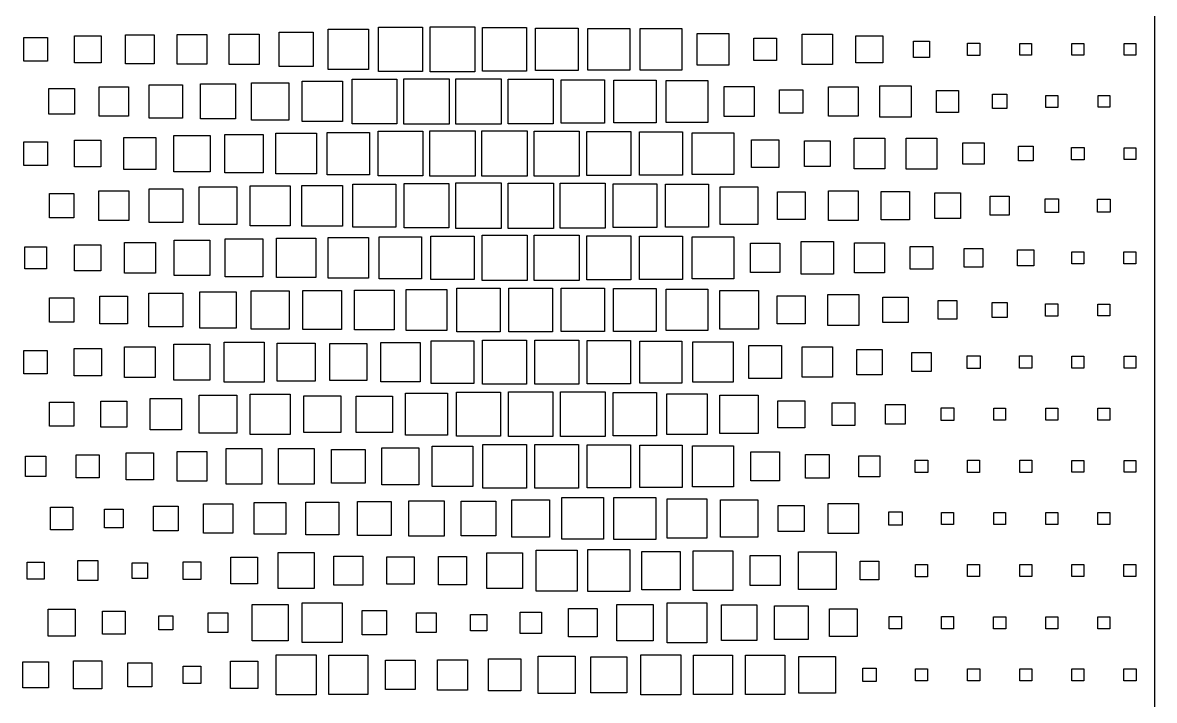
# Model space of a CAD drawing. Extents: x 0 to 454, y 0 to 640.
# Drawn here: x 176.4 to 454.4, y 319.7 to 486.2 of the extents above; entities that cross this region are included whole.
import ezdxf

# ---------------------------------------------------------------- set-up
doc = ezdxf.new("R2010")
doc.units = 0
doc.layers.get('0').update_dxf_attribs({"linetype": 'CONTINUOUS'})

msp = doc.modelspace()

# ---------------------------------------------------------------- linework, layer by layer
at = {"color": 7}
for points in [[(0, 640), (454.4, 640), (454.4, 0), (0, 0), (0, 640)], [(239.406207, 483.793793), (247.793793, 483.793793), (247.793793, 475.406207), (239.406207, 475.406207), (239.406207, 483.793793)], [(251.476918, 484.523082), (261.323082, 484.523082), (261.323082, 474.676918), (251.476918, 474.676918), (251.476918, 484.523082)], [(263.791759, 485.008241), (274.608241, 485.008241), (274.608241, 474.191759), (263.791759, 474.191759), (263.791759, 485.008241)], [(276.495239, 485.104761), (287.504761, 485.104761), (287.504761, 474.095239), (276.495239, 474.095239), (276.495239, 485.104761)], [(289.402678, 484.997322), (300.197322, 484.997322), (300.197322, 474.202678), (289.402678, 474.202678), (289.402678, 484.997322)], [(302.368082, 484.831918), (312.831918, 484.831918), (312.831918, 474.368082), (302.368082, 474.368082), (302.368082, 484.831918)], [(315.279902, 484.720098), (325.520098, 484.720098), (325.520098, 474.479902), (315.279902, 474.479902), (315.279902, 484.720098)], [(328.092506, 484.707494), (338.307494, 484.707494), (338.307494, 474.492506), (328.092506, 474.492506), (328.092506, 484.707494)], [(176.710233, 482.489767), (182.489767, 482.489767), (182.489767, 476.710233), (176.710233, 476.710233), (176.710233, 482.489767)], [(189.119773, 482.880227), (195.680227, 482.880227), (195.680227, 476.319773), (189.119773, 476.319773), (189.119773, 482.880227)], [(201.658388, 483.141612), (208.741612, 483.141612), (208.741612, 476.058388), (201.658388, 476.058388), (201.658388, 483.141612)], [(214.373058, 483.226942), (221.626942, 483.226942), (221.626942, 475.973058), (214.373058, 475.973058), (214.373058, 483.226942)], [(227.113137, 483.286863), (234.486863, 483.286863), (234.486863, 475.913137), (227.113137, 475.913137), (227.113137, 483.286863)], [(342.104865, 483.495135), (349.895135, 483.495135), (349.895135, 475.704865), (342.104865, 475.704865), (342.104865, 483.495135)], [(356.043621, 482.356379), (361.556379, 482.356379), (361.556379, 476.843621), (356.043621, 476.843621), (356.043621, 482.356379)], [(367.853082, 483.346918), (375.346918, 483.346918), (375.346918, 475.853082), (367.853082, 475.853082), (367.853082, 483.346918)], [(381.074749, 482.925251), (387.725251, 482.925251), (387.725251, 476.274749), (381.074749, 476.274749), (381.074749, 482.925251)], [(395.225888, 481.574112), (399.174112, 481.574112), (399.174112, 477.625888), (395.225888, 477.625888), (395.225888, 481.574112)], [(408.507543, 481.092457), (411.492457, 481.092457), (411.492457, 478.107543), (408.507543, 478.107543), (408.507543, 481.092457)], [(421.368609, 481.031391), (424.231391, 481.031391), (424.231391, 478.168609), (421.368609, 478.168609), (421.368609, 481.031391)], [(434.153039, 481.046961), (437.046961, 481.046961), (437.046961, 478.153039), (434.153039, 478.153039), (434.153039, 481.046961)], [(446.968137, 481.031863), (449.831863, 481.031863), (449.831863, 478.168137), (446.968137, 478.168137), (446.968137, 481.031863)], [(182.85296, 469.94704), (189.14704, 469.94704), (189.14704, 463.65296), (182.85296, 463.65296), (182.85296, 469.94704)], [(195.22098, 470.37902), (202.37902, 470.37902), (202.37902, 463.22098), (195.22098, 463.22098), (195.22098, 470.37902)], [(207.51405, 470.88595), (215.68595, 470.88595), (215.68595, 462.71405), (207.51405, 462.71405), (207.51405, 470.88595)], [(220.105104, 471.094896), (228.694896, 471.094896), (228.694896, 462.505104), (220.105104, 462.505104), (220.105104, 471.094896)], [(232.633879, 471.366121), (241.766121, 471.366121), (241.766121, 462.233879), (232.633879, 462.233879), (232.633879, 471.366121)], [(245.045104, 471.754896), (254.954896, 471.754896), (254.954896, 461.845104), (245.045104, 461.845104), (245.045104, 471.754896)], [(257.3131, 472.2869), (268.2869, 472.2869), (268.2869, 461.3131), (257.3131, 461.3131), (257.3131, 472.2869)], [(270.034038, 472.365962), (281.165962, 472.365962), (281.165962, 461.234038), (270.034038, 461.234038), (270.034038, 472.365962)], [(282.847855, 472.352145), (293.952145, 472.352145), (293.952145, 461.247855), (282.847855, 461.247855), (282.847855, 472.352145)], [(295.707574, 472.292426), (306.692426, 472.292426), (306.692426, 461.307574), (295.707574, 461.307574), (295.707574, 472.292426)], [(308.677494, 472.122506), (319.322506, 472.122506), (319.322506, 461.477494), (308.677494, 461.477494), (308.677494, 472.122506)], [(321.590527, 472.009473), (332.009473, 472.009473), (332.009473, 461.590527), (321.590527, 461.590527), (321.590527, 472.009473)], [(334.444786, 471.955214), (344.755214, 471.955214), (344.755214, 461.644786), (334.444786, 461.644786), (334.444786, 471.955214)], [(348.732819, 470.467181), (356.067181, 470.467181), (356.067181, 463.132819), (348.732819, 463.132819), (348.732819, 470.467181)], [(374.378652, 470.421348), (381.621348, 470.421348), (381.621348, 463.178652), (374.378652, 463.178652), (374.378652, 470.421348)], [(386.933174, 470.666826), (394.666826, 470.666826), (394.666826, 462.933174), (386.933174, 462.933174), (386.933174, 470.666826)], [(362.359234, 469.640766), (368.040766, 469.640766), (368.040766, 463.959234), (362.359234, 463.959234), (362.359234, 469.640766)], [(400.881636, 469.518364), (406.318364, 469.518364), (406.318364, 464.081636), (400.881636, 464.081636), (400.881636, 469.518364)], [(414.642855, 468.557145), (418.157145, 468.557145), (418.157145, 465.042855), (414.642855, 465.042855), (414.642855, 468.557145)], [(427.702623, 468.297377), (430.697377, 468.297377), (430.697377, 465.302623), (427.702623, 465.302623), (427.702623, 468.297377)], [(440.557892, 468.242108), (443.442108, 468.242108), (443.442108, 465.357892), (440.557892, 465.357892), (440.557892, 468.242108)], [(226.075754, 458.724246), (235.524246, 458.724246), (235.524246, 449.275754), (226.075754, 449.275754), (226.075754, 458.724246)], [(238.624816, 458.975184), (248.575184, 458.975184), (248.575184, 449.024816), (238.624816, 449.024816), (238.624816, 458.975184)], [(251.192616, 459.207384), (261.607384, 459.207384), (261.607384, 448.792616), (251.192616, 448.792616), (251.192616, 459.207384)], [(263.717684, 459.482316), (274.682316, 459.482316), (274.682316, 448.517684), (263.717684, 448.517684), (263.717684, 459.482316)], [(276.440239, 459.559761), (287.559761, 459.559761), (287.559761, 448.440239), (276.440239, 448.440239), (276.440239, 459.559761)], [(289.225208, 459.574792), (300.374792, 459.574792), (300.374792, 448.425208), (289.225208, 448.425208), (289.225208, 459.574792)], [(302.063425, 459.536575), (313.136575, 459.536575), (313.136575, 448.463425), (302.063425, 448.463425), (302.063425, 459.536575)], [(314.99951, 459.40049), (325.80049, 459.40049), (325.80049, 448.59951), (314.99951, 448.59951), (314.99951, 459.40049)], [(327.897647, 459.302353), (338.502353, 459.302353), (338.502353, 448.697647), (327.897647, 448.697647), (327.897647, 459.302353)], [(340.873162, 459.126838), (351.126838, 459.126838), (351.126838, 448.873162), (340.873162, 448.873162), (340.873162, 459.126838)], [(176.695607, 456.904393), (182.504393, 456.904393), (182.504393, 451.095607), (176.695607, 451.095607), (176.695607, 456.904393)], [(189.146801, 457.253199), (195.653199, 457.253199), (195.653199, 450.746801), (189.146801, 450.746801), (189.146801, 457.253199)], [(201.283634, 457.916366), (209.116366, 457.916366), (209.116366, 450.083634), (201.283634, 450.083634), (201.283634, 457.916366)], [(213.550484, 458.449516), (222.449516, 458.449516), (222.449516, 449.550484), (213.550484, 449.550484), (213.550484, 458.449516)], [(355.416918, 457.383082), (362.183082, 457.383082), (362.183082, 450.616918), (355.416918, 450.616918), (355.416918, 457.383082)], [(368.430717, 457.169283), (374.769283, 457.169283), (374.769283, 450.830717), (368.430717, 450.830717), (368.430717, 457.169283)], [(380.637175, 457.762825), (388.162825, 457.762825), (388.162825, 450.237175), (380.637175, 450.237175), (380.637175, 457.762825)], [(393.402194, 457.797806), (400.997806, 457.797806), (400.997806, 450.202194), (393.402194, 450.202194), (393.402194, 457.797806)], [(407.37546, 456.62454), (412.62454, 456.62454), (412.62454, 451.37546), (407.37546, 451.37546), (407.37546, 456.62454)], [(421.00019, 455.79981), (424.59981, 455.79981), (424.59981, 452.20019), (421.00019, 452.20019), (421.00019, 455.79981)], [(434.066495, 455.533505), (437.133505, 455.533505), (437.133505, 452.466495), (434.066495, 452.466495), (434.066495, 455.533505)], [(446.951152, 455.448848), (449.848848, 455.448848), (449.848848, 452.551152), (446.951152, 452.551152), (446.951152, 455.448848)], [(195.148456, 444.851544), (202.451544, 444.851544), (202.451544, 437.548456), (195.148456, 437.548456), (195.148456, 444.851544)], [(207.447592, 445.352408), (215.752408, 445.352408), (215.752408, 437.047592), (207.447592, 437.047592), (207.447592, 445.352408)], [(219.803076, 445.796924), (228.996924, 445.796924), (228.996924, 436.603076), (219.803076, 436.603076), (219.803076, 445.796924)], [(232.280086, 446.119914), (242.119914, 446.119914), (242.119914, 436.280086), (232.280086, 436.280086), (232.280086, 446.119914)], [(245.008438, 446.191562), (254.991562, 446.191562), (254.991562, 436.208438), (245.008438, 436.208438), (245.008438, 446.191562)], [(257.545974, 446.454026), (268.054026, 446.454026), (268.054026, 435.945974), (257.545974, 435.945974), (257.545974, 446.454026)], [(270.141409, 446.658591), (281.058591, 446.658591), (281.058591, 435.741409), (270.141409, 435.741409), (270.141409, 446.658591)], [(282.821906, 446.778094), (293.978094, 446.778094), (293.978094, 435.621906), (282.821906, 435.621906), (282.821906, 446.778094)], [(295.629657, 446.770343), (306.770343, 446.770343), (306.770343, 435.629657), (295.629657, 435.629657), (295.629657, 446.770343)], [(308.47057, 446.72943), (319.52943, 446.72943), (319.52943, 435.67057), (308.47057, 435.67057), (308.47057, 446.72943)], [(321.421483, 446.578517), (332.178517, 446.578517), (332.178517, 435.821483), (321.421483, 435.821483), (321.421483, 446.578517)], [(334.350018, 446.449982), (344.849982, 446.449982), (344.849982, 435.950018), (334.350018, 435.950018), (334.350018, 446.449982)], [(347.770453, 445.829547), (357.029547, 445.829547), (357.029547, 436.570453), (347.770453, 436.570453), (347.770453, 445.829547)], [(374.337065, 444.862935), (381.662935, 444.862935), (381.662935, 437.537065), (374.337065, 437.537065), (374.337065, 444.862935)], [(183.000705, 444.199295), (188.999295, 444.199295), (188.999295, 438.200705), (183.000705, 438.200705), (183.000705, 444.199295)], [(361.792047, 444.607953), (368.607953, 444.607953), (368.607953, 437.792047), (361.792047, 437.792047), (361.792047, 444.607953)], [(387.321949, 444.678051), (394.278051, 444.678051), (394.278051, 437.721949), (387.321949, 437.721949), (387.321949, 444.678051)], [(400.447028, 444.352972), (406.752972, 444.352972), (406.752972, 438.047028), (400.447028, 438.047028), (400.447028, 444.352972)], [(414.054436, 443.545564), (418.745564, 443.545564), (418.745564, 438.854436), (414.054436, 438.854436), (414.054436, 443.545564)], [(427.540993, 442.859007), (430.859007, 442.859007), (430.859007, 439.540993), (427.540993, 439.540993), (427.540993, 442.859007)], [(440.427469, 442.772531), (443.572531, 442.772531), (443.572531, 439.627469), (440.427469, 439.627469), (440.427469, 442.772531)], [(276.653768, 433.746232), (287.346232, 433.746232), (287.346232, 423.053768), (276.653768, 423.053768), (276.653768, 433.746232)], [(289.249877, 433.950123), (300.350123, 433.950123), (300.350123, 422.849877), (289.249877, 422.849877), (289.249877, 433.950123)], [(302.053382, 433.946618), (313.146618, 433.946618), (313.146618, 422.853382), (302.053382, 422.853382), (302.053382, 433.946618)], [(314.986906, 433.813094), (325.813094, 433.813094), (325.813094, 422.986906), (314.986906, 422.986906), (314.986906, 433.813094)], [(327.899534, 433.700466), (338.500466, 433.700466), (338.500466, 423.099534), (327.899534, 423.099534), (327.899534, 433.700466)], [(176.91136, 431.08864), (182.28864, 431.08864), (182.28864, 425.71136), (176.91136, 425.71136), (176.91136, 431.08864)], [(189.170797, 431.629203), (195.629203, 431.629203), (195.629203, 425.170797), (189.170797, 425.170797), (189.170797, 431.629203)], [(201.39633, 432.20367), (209.00367, 432.20367), (209.00367, 424.59633), (201.39633, 424.59633), (201.39633, 432.20367)], [(213.645588, 432.754412), (222.354412, 432.754412), (222.354412, 424.045588), (213.645588, 424.045588), (213.645588, 432.754412)], [(226.168297, 433.031703), (235.431703, 433.031703), (235.431703, 423.768297), (226.168297, 423.768297), (226.168297, 433.031703)], [(238.741287, 433.258713), (248.458713, 433.258713), (248.458713, 423.541287), (238.741287, 423.541287), (238.741287, 433.258713)], [(251.44652, 433.35348), (261.35348, 433.35348), (261.35348, 423.44652), (251.44652, 423.44652), (251.44652, 433.35348)], [(264.021464, 433.578536), (274.378536, 433.578536), (274.378536, 423.221464), (264.021464, 423.221464), (264.021464, 433.578536)], [(340.870803, 433.529197), (351.129197, 433.529197), (351.129197, 423.270803), (340.870803, 423.270803), (340.870803, 433.529197)], [(355.183303, 432.016697), (362.416697, 432.016697), (362.416697, 424.783303), (355.183303, 424.783303), (355.183303, 432.016697)], [(367.626072, 432.373928), (375.573928, 432.373928), (375.573928, 424.426072), (367.626072, 424.426072), (367.626072, 432.373928)], [(380.709767, 432.090233), (388.090233, 432.090233), (388.090233, 424.709767), (380.709767, 424.709767), (380.709767, 432.090233)], [(394.422659, 431.177341), (399.977341, 431.177341), (399.977341, 425.622659), (394.422659, 425.622659), (394.422659, 431.177341)], [(407.70883, 430.69117), (412.29117, 430.69117), (412.29117, 426.10883), (407.70883, 426.10883), (407.70883, 430.69117)], [(420.8056, 430.3944), (424.7944, 430.3944), (424.7944, 426.4056), (420.8056, 426.4056), (420.8056, 430.3944)], [(434.103162, 429.896838), (437.096838, 429.896838), (437.096838, 426.903162), (434.103162, 426.903162), (434.103162, 429.896838)], [(446.936324, 429.863676), (449.863676, 429.863676), (449.863676, 426.936324), (446.936324, 426.936324), (446.936324, 429.863676)], [(219.950888, 420.049112), (228.849112, 420.049112), (228.849112, 411.150888), (219.950888, 411.150888), (219.950888, 420.049112)], [(232.505545, 420.294455), (241.894455, 420.294455), (241.894455, 410.905545), (232.505545, 410.905545), (232.505545, 420.294455)], [(245.241311, 420.358689), (254.758689, 420.358689), (254.758689, 410.841311), (245.241311, 410.841311), (245.241311, 420.358689)], [(257.907923, 420.492077), (267.692077, 420.492077), (267.692077, 410.707923), (257.907923, 410.707923), (257.907923, 420.492077)], [(270.574332, 420.625668), (280.625668, 420.625668), (280.625668, 410.574332), (270.574332, 410.574332), (270.574332, 420.625668)], [(283.056397, 420.943603), (293.743603, 420.943603), (293.743603, 410.256397), (283.056397, 410.256397), (283.056397, 420.943603)], [(295.824651, 420.975349), (306.575349, 420.975349), (306.575349, 410.224651), (295.824651, 410.224651), (295.824651, 420.975349)], [(308.675067, 420.924933), (319.324933, 420.924933), (319.324933, 410.275067), (308.675067, 410.275067), (308.675067, 420.924933)], [(321.537953, 420.862047), (332.062047, 420.862047), (332.062047, 410.337953), (321.537953, 410.337953), (321.537953, 420.862047)], [(334.519939, 420.680061), (344.680061, 420.680061), (344.680061, 410.519939), (334.519939, 410.519939), (334.519939, 420.680061)], [(347.65223, 420.34777), (357.14777, 420.34777), (357.14777, 410.85223), (347.65223, 410.85223), (347.65223, 420.34777)], [(183.038517, 418.561483), (188.961483, 418.561483), (188.961483, 412.638517), (183.038517, 412.638517), (183.038517, 418.561483)], [(195.402359, 418.997641), (202.197641, 418.997641), (202.197641, 412.202359), (195.402359, 412.202359), (195.402359, 418.997641)], [(207.445233, 419.754767), (215.754767, 419.754767), (215.754767, 411.445233), (207.445233, 411.445233), (207.445233, 419.754767)], [(361.768388, 419.031612), (368.631612, 419.031612), (368.631612, 412.168388), (361.768388, 412.168388), (361.768388, 419.031612)], [(374.195925, 419.404075), (381.804075, 419.404075), (381.804075, 411.795925), (374.195925, 411.795925), (374.195925, 419.404075)], [(387.689087, 418.710913), (393.910913, 418.710913), (393.910913, 412.489087), (387.689087, 412.489087), (387.689087, 418.710913)], [(401.302426, 417.897574), (405.897574, 417.897574), (405.897574, 413.302426), (401.302426, 413.302426), (401.302426, 417.897574)], [(414.534675, 417.465325), (418.265325, 417.465325), (418.265325, 413.734675), (414.534675, 413.734675), (414.534675, 417.465325)], [(427.697837, 417.102163), (430.702163, 417.102163), (430.702163, 414.097837), (427.697837, 414.097837), (427.697837, 417.102163)], [(440.546029, 417.053971), (443.453971, 417.053971), (443.453971, 414.146029), (440.546029, 414.146029), (440.546029, 417.053971)], [(189.055876, 406.144124), (195.744124, 406.144124), (195.744124, 399.455876), (189.055876, 399.455876), (189.055876, 406.144124)], [(201.426121, 406.573879), (208.973879, 406.573879), (208.973879, 399.026121), (201.426121, 399.026121), (201.426121, 406.573879)], [(213.583915, 407.216085), (222.416085, 407.216085), (222.416085, 398.383915), (213.583915, 398.383915), (213.583915, 407.216085)], [(225.891275, 407.708725), (235.708725, 407.708725), (235.708725, 397.891275), (225.891275, 397.891275), (225.891275, 407.708725)], [(238.92954, 407.47046), (248.27046, 407.47046), (248.27046, 398.12954), (238.92954, 398.12954), (238.92954, 407.47046)], [(251.870478, 407.329522), (260.929522, 407.329522), (260.929522, 398.270478), (251.870478, 398.270478), (251.870478, 407.329522)], [(264.385031, 407.614969), (274.014969, 407.614969), (274.014969, 397.985031), (264.385031, 397.985031), (264.385031, 407.614969)], [(276.759657, 408.040343), (287.240343, 408.040343), (287.240343, 397.559657), (276.759657, 397.559657), (276.759657, 408.040343)], [(289.387849, 408.212151), (300.212151, 408.212151), (300.212151, 397.387849), (289.387849, 397.387849), (289.387849, 408.212151)], [(302.209013, 408.190987), (312.990987, 408.190987), (312.990987, 397.409013), (302.209013, 397.409013), (302.209013, 408.190987)], [(315.08511, 408.11489), (325.71489, 408.11489), (325.71489, 397.48511), (315.08511, 397.48511), (315.08511, 408.11489)], [(328.038719, 407.961281), (338.361281, 407.961281), (338.361281, 397.638719), (328.038719, 397.638719), (328.038719, 407.961281)], [(341.041936, 407.758064), (350.958064, 407.758064), (350.958064, 397.841936), (341.041936, 397.841936), (341.041936, 407.758064)], [(354.764804, 406.835196), (362.835196, 406.835196), (362.835196, 398.764804), (354.764804, 398.764804), (354.764804, 406.835196)], [(367.88375, 406.51625), (375.31625, 406.51625), (375.31625, 399.08375), (367.88375, 399.08375), (367.88375, 406.51625)], [(381.28383, 405.91617), (387.51617, 405.91617), (387.51617, 399.68383), (381.28383, 399.68383), (381.28383, 405.91617)], [(176.740429, 405.659571), (182.459571, 405.659571), (182.459571, 399.940429), (176.740429, 399.940429), (176.740429, 405.659571)], [(394.857132, 405.142868), (399.542868, 405.142868), (399.542868, 400.457132), (394.857132, 400.457132), (394.857132, 405.142868)], [(408.424301, 404.375699), (411.575699, 404.375699), (411.575699, 401.224301), (408.424301, 401.224301), (408.424301, 404.375699)], [(421.299926, 404.300074), (424.300074, 404.300074), (424.300074, 401.299926), (421.299926, 401.299926), (421.299926, 404.300074)], [(434.127831, 404.272169), (437.072169, 404.272169), (437.072169, 401.327831), (434.127831, 401.327831), (434.127831, 404.272169)], [(446.941716, 404.258284), (449.858284, 404.258284), (449.858284, 401.341716), (446.941716, 401.341716), (446.941716, 404.258284)], [(232.259596, 394.940404), (242.140404, 394.940404), (242.140404, 385.059596), (232.259596, 385.059596), (232.259596, 394.940404)], [(270.437169, 395.162831), (280.762831, 395.162831), (280.762831, 384.837169), (270.437169, 384.837169), (270.437169, 395.162831)], [(283.004026, 395.395974), (293.795974, 395.395974), (293.795974, 384.604026), (283.004026, 384.604026), (283.004026, 395.395974)], [(295.734062, 395.465938), (306.665937, 395.465938), (306.665937, 384.534063), (295.734062, 384.534063), (295.734062, 395.465938)], [(308.530221, 395.469779), (319.469779, 395.469779), (319.469779, 384.530221), (308.530221, 384.530221), (308.530221, 395.469779)], [(321.454038, 395.345962), (332.145962, 395.345962), (332.145962, 384.654038), (321.454038, 384.654038), (321.454038, 395.345962)], [(334.609853, 394.990147), (344.590147, 394.990147), (344.590147, 385.009853), (334.609853, 385.009853), (334.609853, 394.990147)], [(183.045055, 392.954945), (188.954945, 392.954945), (188.954945, 387.045055), (183.045055, 387.045055), (183.045055, 392.954945)], [(195.603891, 393.196109), (201.996109, 393.196109), (201.996109, 386.803891), (195.603891, 386.803891), (195.603891, 393.196109)], [(207.766875, 393.833125), (215.433125, 393.833125), (215.433125, 386.166875), (207.766875, 386.166875), (207.766875, 393.833125)], [(219.750031, 394.649969), (229.049969, 394.649969), (229.049969, 385.350031), (219.750031, 385.350031), (219.750031, 394.649969)], [(245.473309, 394.526691), (254.526691, 394.526691), (254.526691, 385.473309), (245.473309, 385.473309), (245.473309, 394.526691)], [(258.34617, 394.45383), (267.25383, 394.45383), (267.25383, 385.54617), (258.34617, 385.54617), (258.34617, 394.45383)], [(347.695974, 394.704026), (357.104026, 394.704026), (357.104026, 385.295974), (347.695974, 385.295974), (347.695974, 394.704026)], [(361.874479, 393.325521), (368.525521, 393.325521), (368.525521, 386.674479), (361.874479, 386.674479), (361.874479, 393.325521)], [(375.21693, 392.78307), (380.78307, 392.78307), (380.78307, 387.21693), (375.21693, 387.21693), (375.21693, 392.78307)], [(388.390404, 392.409596), (393.209596, 392.409596), (393.209596, 387.590404), (388.390404, 387.590404), (388.390404, 392.409596)], [(402.038119, 391.561881), (405.161881, 391.561881), (405.161881, 388.438119), (402.038119, 388.438119), (402.038119, 391.561881)], [(414.929112, 391.470888), (417.870888, 391.470888), (417.870888, 388.529112), (414.929112, 388.529112), (414.929112, 391.470888)], [(427.72992, 391.47008), (430.67008, 391.47008), (430.67008, 388.52992), (427.72992, 388.52992), (427.72992, 391.47008)], [(440.541176, 391.458824), (443.458824, 391.458824), (443.458824, 388.541176), (440.541176, 388.541176), (440.541176, 391.458824)], [(226.419032, 381.580968), (235.180968, 381.580968), (235.180968, 372.819032), (226.419032, 372.819032), (226.419032, 381.580968)], [(239.21519, 381.58481), (247.98481, 381.58481), (247.98481, 372.81519), (239.21519, 372.81519), (239.21519, 381.58481)], [(252.281428, 381.318572), (260.518572, 381.318572), (260.518572, 373.081428), (252.281428, 373.081428), (252.281428, 381.318572)], [(264.661716, 381.738284), (273.738284, 381.738284), (273.738284, 372.661716), (264.661716, 372.661716), (264.661716, 381.738284)], [(277.031152, 382.168848), (286.968848, 382.168848), (286.968848, 372.231152), (277.031152, 372.231152), (277.031152, 382.168848)], [(289.453364, 382.546636), (300.146636, 382.546636), (300.146636, 371.853364), (289.453364, 371.853364), (289.453364, 382.546636)], [(302.253229, 382.546771), (312.946771, 382.546771), (312.946771, 371.853229), (302.253229, 371.853229), (302.253229, 382.546771)], [(315.103578, 382.496422), (325.696422, 382.496422), (325.696422, 371.903578), (315.103578, 371.903578), (315.103578, 382.496422)], [(328.008928, 382.391072), (338.391072, 382.391072), (338.391072, 372.008928), (328.008928, 372.008928), (328.008928, 382.391072)], [(340.976152, 382.223848), (351.023848, 382.223848), (351.023848, 372.176152), (340.976152, 372.176152), (340.976152, 382.223848)], [(177.096244, 379.703756), (182.103756, 379.703756), (182.103756, 374.696244), (177.096244, 374.696244), (177.096244, 379.703756)], [(189.586127, 380.013873), (195.213873, 380.013873), (195.213873, 374.386127), (189.586127, 374.386127), (189.586127, 380.013873)], [(201.847249, 380.552751), (208.552751, 380.552751), (208.552751, 373.847249), (201.847249, 373.847249), (201.847249, 380.552751)], [(214.356814, 380.843186), (221.643186, 380.843186), (221.643186, 373.556814), (214.356814, 373.556814), (214.356814, 380.843186)], [(355.240864, 380.759136), (362.359136, 380.759136), (362.359136, 373.640864), (355.240864, 373.640864), (355.240864, 380.759136)], [(368.704167, 380.095833), (374.495833, 380.095833), (374.495833, 374.304167), (368.704167, 374.304167), (368.704167, 380.095833)], [(381.805453, 379.794547), (386.994547, 379.794547), (386.994547, 374.605453), (381.805453, 374.605453), (381.805453, 379.794547)], [(395.648836, 378.751164), (398.751164, 378.751164), (398.751164, 375.648836), (395.648836, 375.648836), (395.648836, 378.751164)], [(408.523922, 378.676078), (411.476078, 378.676078), (411.476078, 375.723922), (408.523922, 375.723922), (408.523922, 378.676078)], [(421.322843, 378.677157), (424.277157, 378.677157), (424.277157, 375.722843), (421.322843, 375.722843), (421.322843, 378.677157)], [(434.136324, 378.663676), (437.063676, 378.663676), (437.063676, 375.736324), (434.136324, 375.736324), (434.136324, 378.663676)], [(446.944075, 378.655925), (449.855925, 378.655925), (449.855925, 375.744075), (446.944075, 375.744075), (446.944075, 378.655925)], [(183.237218, 367.162782), (188.762782, 367.162782), (188.762782, 361.637218), (183.237218, 361.637218), (183.237218, 367.162782)], [(208.555545, 367.444455), (214.644455, 367.444455), (214.644455, 361.355545), (208.555545, 361.355545), (208.555545, 367.444455)], [(220.801232, 367.998768), (227.998768, 367.998768), (227.998768, 360.801232), (220.801232, 360.801232), (220.801232, 367.998768)], [(233.307763, 368.292237), (241.092237, 368.292237), (241.092237, 360.507763), (233.307763, 360.507763), (233.307763, 368.292237)], [(245.961232, 368.438768), (254.038768, 368.438768), (254.038768, 360.361232), (245.961232, 360.361232), (245.961232, 368.438768)], [(258.648131, 368.551869), (266.951869, 368.551869), (266.951869, 360.248131), (258.648131, 360.248131), (258.648131, 368.551869)], [(271.241612, 368.758388), (279.958388, 368.758388), (279.958388, 360.041612), (271.241612, 360.041612), (271.241612, 368.758388)], [(284.136985, 368.663015), (292.663015, 368.663015), (292.663015, 360.136985), (284.136985, 360.136985), (284.136985, 368.663015)], [(296.60193, 368.99807), (305.79807, 368.99807), (305.79807, 359.80193), (296.60193, 359.80193), (296.60193, 368.99807)], [(308.881385, 369.518615), (319.118615, 369.518615), (319.118615, 359.281385), (308.881385, 359.281385), (308.881385, 369.518615)], [(321.644718, 369.555282), (331.955282, 369.555282), (331.955282, 359.244718), (321.644718, 359.244718), (321.644718, 369.555282)], [(334.749375, 369.250625), (344.450625, 369.250625), (344.450625, 359.549375), (334.749375, 359.549375), (334.749375, 369.250625)], [(347.80712, 368.99288), (356.99288, 368.99288), (356.99288, 359.80712), (347.80712, 359.80712), (347.80712, 368.99288)], [(362.028897, 367.571103), (368.371103, 367.571103), (368.371103, 361.228897), (362.028897, 361.228897), (362.028897, 367.571103)], [(374.307138, 368.092862), (381.692862, 368.092862), (381.692862, 360.707138), (374.307138, 360.707138), (374.307138, 368.092862)], [(196.536869, 366.663131), (201.063131, 366.663131), (201.063131, 362.136869), (196.536869, 362.136869), (196.536869, 366.663131)], [(389.17739, 366.02261), (392.42261, 366.02261), (392.42261, 362.77739), (389.17739, 362.77739), (389.17739, 366.02261)], [(402.131538, 365.868462), (405.068462, 365.868462), (405.068462, 362.931538), (402.131538, 362.931538), (402.131538, 365.868462)], [(414.93201, 365.86799), (417.86799, 365.86799), (417.86799, 362.93201), (414.93201, 362.93201), (414.93201, 365.86799)], [(427.741176, 365.858824), (430.658824, 365.858824), (430.658824, 362.941176), (427.741176, 362.941176), (427.741176, 365.858824)], [(440.535178, 365.864822), (443.464822, 365.864822), (443.464822, 362.935178), (440.535178, 362.935178), (440.535178, 365.864822)], [(239.181422, 356.018578), (248.018578, 356.018578), (248.018578, 347.181422), (239.181422, 347.181422), (239.181422, 356.018578)], [(290.415864, 355.984136), (299.184136, 355.984136), (299.184136, 347.215864), (290.415864, 347.215864), (290.415864, 355.984136)], [(302.571771, 356.628229), (312.628229, 356.628229), (312.628229, 346.571771), (302.571771, 346.571771), (302.571771, 356.628229)], [(315.228272, 356.771728), (325.571728, 356.771728), (325.571728, 346.428272), (315.228272, 346.428272), (315.228272, 356.771728)], [(328.494828, 356.305172), (337.905172, 356.305172), (337.905172, 346.894828), (328.494828, 346.894828), (328.494828, 356.305172)], [(341.145398, 356.454602), (350.854602, 356.454602), (350.854602, 346.745398), (341.145398, 346.745398), (341.145398, 356.454602)], [(366.982384, 356.217616), (376.217616, 356.217616), (376.217616, 346.982384), (366.982384, 346.982384), (366.982384, 356.217616)], [(177.496207, 353.703793), (181.703793, 353.703793), (181.703793, 349.496207), (177.496207, 349.496207), (177.496207, 353.703793)], [(189.956164, 354.043836), (194.843836, 354.043836), (194.843836, 349.156164), (189.956164, 349.156164), (189.956164, 354.043836)], [(203.284124, 353.515876), (207.115876, 353.515876), (207.115876, 349.684124), (203.284124, 349.684124), (203.284124, 353.515876)], [(215.834332, 353.765668), (220.165668, 353.765668), (220.165668, 349.434332), (215.834332, 349.434332), (215.834332, 353.765668)], [(227.50973, 354.89027), (234.09027, 354.89027), (234.09027, 348.30973), (227.50973, 348.30973), (227.50973, 354.89027)], [(252.84046, 355.15954), (259.95954, 355.15954), (259.95954, 348.04046), (252.84046, 348.04046), (252.84046, 355.15954)], [(265.831275, 354.968725), (272.568725, 354.968725), (272.568725, 348.231275), (265.831275, 348.231275), (265.831275, 354.968725)], [(278.524308, 355.075692), (285.475692, 355.075692), (285.475692, 348.124308), (278.524308, 348.124308), (278.524308, 355.075692)], [(355.103027, 355.296973), (362.496973, 355.296973), (362.496973, 347.903027), (355.103027, 347.903027), (355.103027, 355.296973)], [(382.093664, 353.906336), (386.706336, 353.906336), (386.706336, 349.293664), (382.093664, 349.293664), (382.093664, 353.906336)], [(395.703701, 353.096299), (398.696299, 353.096299), (398.696299, 350.103701), (395.703701, 350.103701), (395.703701, 353.096299)], [(408.529853, 353.070147), (411.470147, 353.070147), (411.470147, 350.129853), (408.529853, 350.129853), (408.529853, 353.070147)], [(421.329314, 353.070686), (424.270686, 353.070686), (424.270686, 350.129314), (421.329314, 350.129314), (421.329314, 353.070686)], [(434.132549, 353.067451), (437.067451, 353.067451), (437.067451, 350.132549), (434.132549, 350.132549), (434.132549, 353.067451)], [(446.932549, 353.067451), (449.867451, 353.067451), (449.867451, 350.132549), (446.932549, 350.132549), (446.932549, 353.067451)], [(182.684589, 342.115411), (189.315411, 342.115411), (189.315411, 335.484589), (182.684589, 335.484589), (182.684589, 342.115411)], [(232.752034, 343.247966), (241.647966, 343.247966), (241.647966, 334.352034), (232.752034, 334.352034), (232.752034, 343.247966)], [(245.107518, 343.692482), (254.892482, 343.692482), (254.892482, 333.907518), (245.107518, 333.907518), (245.107518, 343.692482)], [(310.503346, 342.296654), (317.496654, 342.296654), (317.496654, 335.303346), (310.503346, 335.303346), (310.503346, 342.296654)], [(322.325882, 343.274118), (331.274118, 343.274118), (331.274118, 334.325882), (322.325882, 334.325882), (322.325882, 343.274118)], [(334.689589, 343.710411), (344.510411, 343.710411), (344.510411, 333.889589), (334.689589, 333.889589), (334.689589, 343.710411)], [(348.03595, 343.16405), (356.76405, 343.16405), (356.76405, 334.43595), (348.03595, 334.43595), (348.03595, 343.16405)], [(361.075025, 342.924975), (369.324975, 342.924975), (369.324975, 334.675025), (361.075025, 334.675025), (361.075025, 342.924975)], [(374.60027, 342.19973), (381.39973, 342.19973), (381.39973, 335.40027), (374.60027, 335.40027), (374.60027, 342.19973)], [(195.98761, 341.61239), (201.61239, 341.61239), (201.61239, 335.98761), (195.98761, 335.98761), (195.98761, 341.61239)], [(209.881881, 340.518119), (213.318119, 340.518119), (213.318119, 337.081881), (209.881881, 337.081881), (209.881881, 340.518119)], [(221.975509, 341.224491), (226.824491, 341.224491), (226.824491, 336.375509), (221.975509, 336.375509), (221.975509, 341.224491)], [(259.801918, 341.798082), (265.798082, 341.798082), (265.798082, 335.801918), (259.801918, 335.801918), (259.801918, 341.798082)], [(273.181575, 341.218425), (278.018425, 341.218425), (278.018425, 336.381575), (273.181575, 336.381575), (273.181575, 341.218425)], [(286.381403, 340.818597), (290.418597, 340.818597), (290.418597, 336.781403), (286.381403, 336.781403), (286.381403, 340.818597)], [(298.582874, 341.417126), (303.817126, 341.417126), (303.817126, 336.182874), (298.582874, 336.182874), (298.582874, 341.417126)], [(389.285772, 340.314228), (392.314228, 340.314228), (392.314228, 337.285772), (389.285772, 337.285772), (389.285772, 340.314228)], [(402.102892, 340.297108), (405.097108, 340.297108), (405.097108, 337.302892), (402.102892, 337.302892), (402.102892, 340.297108)], [(414.923922, 340.276078), (417.876078, 340.276078), (417.876078, 337.323922), (414.923922, 337.323922), (414.923922, 340.276078)], [(427.732279, 340.267721), (430.667721, 340.267721), (430.667721, 337.332279), (427.732279, 337.332279), (427.732279, 340.267721)], [(440.533088, 340.266912), (443.466912, 340.266912), (443.466912, 337.333088), (440.533088, 337.333088), (440.533088, 340.266912)], [(238.676244, 330.923756), (248.523756, 330.923756), (248.523756, 321.076244), (238.676244, 321.076244), (238.676244, 330.923756)], [(328.283995, 330.916005), (338.116005, 330.916005), (338.116005, 321.083995), (328.283995, 321.083995), (328.283995, 330.916005)], [(353.945938, 330.854063), (363.654063, 330.854063), (363.654063, 321.145938), (353.945938, 321.145938), (353.945938, 330.854063)], [(176.441973, 329.158027), (182.758027, 329.158027), (182.758027, 322.841973), (176.441973, 322.841973), (176.441973, 329.158027)], [(188.938125, 329.461875), (195.861875, 329.461875), (195.861875, 322.538125), (188.938125, 322.538125), (188.938125, 329.461875)], [(202.280239, 328.919761), (208.119761, 328.919761), (208.119761, 323.080239), (202.280239, 323.080239), (202.280239, 328.919761)], [(215.851183, 328.148817), (220.148817, 328.148817), (220.148817, 323.851183), (215.851183, 323.851183), (215.851183, 328.148817)], [(227.438015, 329.361985), (234.161985, 329.361985), (234.161985, 322.638015), (227.438015, 322.638015), (227.438015, 329.361985)], [(251.595478, 330.804522), (261.204522, 330.804522), (261.204522, 321.195478), (251.595478, 321.195478), (251.595478, 330.804522)], [(265.571777, 329.628223), (272.828223, 329.628223), (272.828223, 322.371777), (265.571777, 322.371777), (265.571777, 329.628223)], [(278.278762, 329.721238), (285.721238, 329.721238), (285.721238, 322.278762), (278.278762, 322.278762), (278.278762, 329.721238)], [(290.858425, 329.941575), (298.741575, 329.941575), (298.741575, 322.058425), (290.858425, 322.058425), (290.858425, 329.941575)], [(303.031857, 330.568143), (312.168143, 330.568143), (312.168143, 321.431857), (303.031857, 321.431857), (303.031857, 330.568143)], [(315.987825, 330.412175), (324.812175, 330.412175), (324.812175, 321.587825), (315.987825, 321.587825), (315.987825, 330.412175)], [(341.202892, 330.797108), (350.797108, 330.797108), (350.797108, 321.202892), (341.202892, 321.202892), (341.202892, 330.797108)], [(367.092316, 330.507684), (376.107684, 330.507684), (376.107684, 321.492316), (367.092316, 321.492316), (367.092316, 330.507684)], [(382.767347, 327.632653), (386.032653, 327.632653), (386.032653, 324.367347), (382.767347, 324.367347), (382.767347, 327.632653)], [(395.692445, 327.507555), (398.707555, 327.507555), (398.707555, 324.492445), (395.692445, 324.492445), (395.692445, 327.507555)], [(408.503364, 327.496636), (411.496636, 327.496636), (411.496636, 324.503364), (408.503364, 324.503364), (408.503364, 327.496636)], [(421.323922, 327.476078), (424.276078, 327.476078), (424.276078, 324.523922), (421.323922, 324.523922), (421.323922, 327.476078)], [(434.125, 327.475), (437.075, 327.475), (437.075, 324.525), (434.125, 324.525), (434.125, 327.475)], [(446.906936, 327.493064), (449.893064, 327.493064), (449.893064, 324.506936), (446.906936, 324.506936), (446.906936, 327.493064)]]:
    msp.add_lwpolyline(points, dxfattribs=at)

doc.saveas('drawing.dxf')
